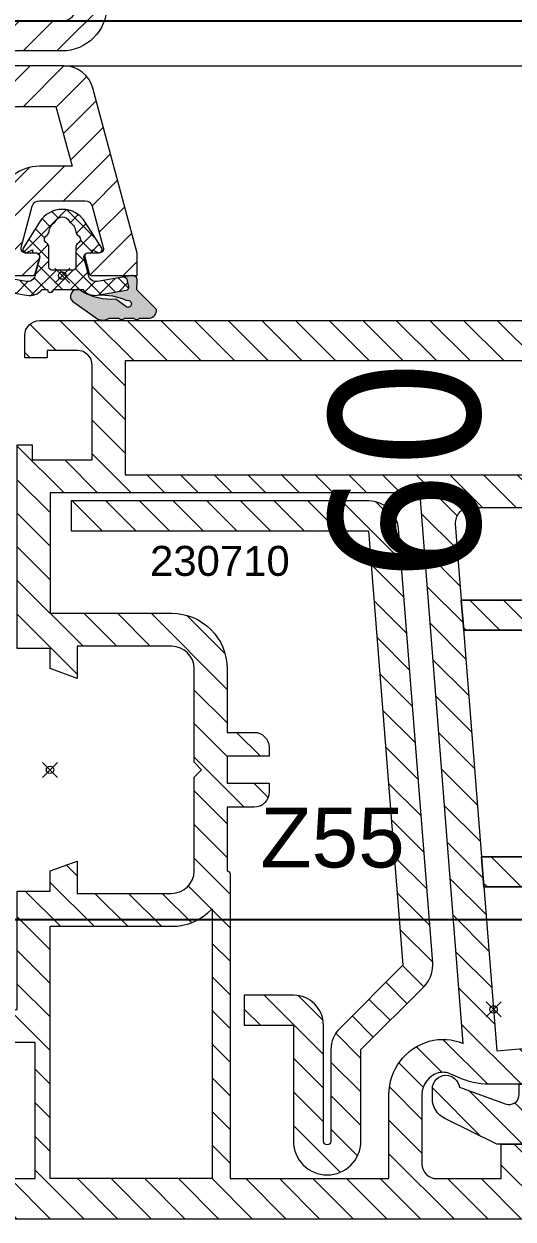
# Model space of a CAD drawing. Header units: millimetres. Extents: x -20000 to 230000, y -17405 to 24510.
# Drawn here: x 44696.9 to 44729.6, y -15432.1 to -15352.3 of the extents above; entities that cross this region are included whole.
import ezdxf

# ---------------------------------------------------------------- set-up
doc = ezdxf.new("R2010")
doc.units = ezdxf.units.MM
doc.header["$PDMODE"] = 35
doc.header["$PDSIZE"] = 0.5
doc.linetypes.add('CACHE', pattern=[9.524999999999999, 6.35, -3.175])
doc.layers.get('0').update_dxf_attribs({"lineweight": 13})
doc.layers.get('Defpoints').update_dxf_attribs({"true_color": 0xc2a584})
doc.layers.add('0 - Invisible', color=43, linetype='Continuous', lineweight=0, plot=False)
for name, color, linetype, lineweight in [('1 - Acier', 160, 'Continuous', 13), ('1 - Aluminium', 150, 'Continuous', 13), ('1 - Cotation', 32, 'Continuous', 13), ('1 - INTERROMPU', 253, 'CACHE', 13), ('1 - Joint', 7, 'Continuous', 13), ('1 - PVC', 7, 'Continuous', 13)]:
    doc.layers.add(name, color=color, linetype=linetype, lineweight=lineweight)
doc.styles.get("Standard").update_dxf_attribs({"font": 'ARIALUNI.TTF'})
doc.styles.add('Texte Poralu', font='tahomabd.ttf')
doc.dimstyles.new('30 - 1000', dxfattribs={"dimtxt": 10, "dimasz": 10, "dimexe": 5, "dimexo": 2.5, "dimgap": 5, "dimtad": 1, "dimdec": 1, "dimtxsty": 'Texte Poralu', "dimcen": 5, "dimazin": 0, "dimtfac": 1, "dimtdec": 1, "dimtmove": 0, "dimatfit": 3, "dimfxl": 1, "dimarcsym": 0})
pattern_1 = [(45, (0, 0), (-1.122532015133644, 1.122532015133644), [])]
pattern_2 = [(45, (-2912.384163688289, -784.688370395525), (-0.561266007566822, 0.5612660075668221), []), (135, (-2912.384163688289, -784.688370395525), (-0.5612660075668221, -0.561266007566822), [])]

# ---------------------------------------------------------------- blocks, each defined once
blk = doc.blocks.new('*D452')
at = {"layer": '1 - Cotation', "color": 0, "lineweight": -2, "transparency": 16777216}
for p, q in [((44652.49990372798, -15352.07159325537), (44737.62179106493, -15352.07159325537)), ((44732.62179106493, -15402.07159325538), (44732.62179106493, -15362.07159325537)), ((44612.5, -15412.07159325538), (44737.62179106493, -15412.07159325538))]:
    blk.add_line(p, q, dxfattribs=at)
at = {"layer": '1 - Cotation', "color": 0, "transparency": 16777216}
for points in [[(44730.95512439826, -15362.07159325537), (44734.28845773159, -15362.07159325537), (44732.62179106493, -15352.07159325537)], [(44730.95512439826, -15402.07159325538), (44734.28845773159, -15402.07159325538), (44732.62179106493, -15412.07159325538)]]:
    blk.add_solid(points, dxfattribs=at)
at = {"layer": 'Defpoints', "color": 0, "transparency": 16777216}
for p in [(44649.99990372798, -15352.07159325537), (44732.62179106493, -15352.07159325537), (44610, -15412.07159325538)]:
    blk.add_point(p, dxfattribs=at)
at = {"layer": '1 - Cotation', "color": 0, "transparency": 16777216, "insert": (44722.41695560489, -15382.07159325537), "char_height": 10, "attachment_point": 5, "rotation": 90, "style": 'Texte Poralu'}
blk.add_mtext('60', dxfattribs=at)
blk = doc.blocks.new('Rehau - DL98')
at = {"layer": '1 - PVC', "linetype": 'ByBlock'}
h = blk.add_hatch(dxfattribs=at)
h.set_pattern_fill('ANSI31', color=256, scale=0.5, angle=270, style=0)
h.set_pattern_definition([(315, (98, 0), (1.122532015133644, 1.122532015133644), [])])
h.paths.add_polyline_path([(1.879529492071015, 37.82031643489609, 0.3966685553808879), (0, 35.8239480178454), (0, 0), (1.799999999988358, 0, 0.4689688986931894), (3.766506847430719, 2.364487062906846), (2.999999999985448, 6.499999999883585), (3, 14.99999999994179), (38, 15), (39.80000000000291, 15, 0.4689688986932354), (41.76650684743072, 17.36448706290685), (41, 21.5), (41, 22.5, -0.4142135623730951), (41.5, 23), (51.30000000000291, 23), (51.30000000000291, 16, 0.4142135623730951), (51.80000000000291, 15.5), (58.99999999998545, 15.5), (59, 18.20000000001164), (54.00000000001455, 18.20000000001164), (54.00000000001455, 23.20000000006985), (68, 23.20000000001164), (86.00000000001455, 23.20000000001164), (86.00000000001455, 18.20000000001164), (81.00000000001455, 18.20000000001164), (80.99999999998545, 15.5), (89.69999999999709, 15.5, 0.4142135623730951), (90.19999999999709, 16), (90.19999999999709, 20.5), (89.69999999999709, 20.5, -0.4142135623730951), (88.69999999999709, 21.5), (88.69999999999709, 22, -0.4142135623730951), (89.69999999999709, 23), (94.30000000000291, 23, -0.4142135623731307), (95, 22.29999999998836), (95.00000000001455, 21.5), (94.23349315256928, 17.36448706290685, 0.2850017038207022), (95, 15.40000000002328), (95, 15), (97.99999999998545, 15), (98, 25.90000000002328), (98, 66, 0.4142135623730951), (97, 67), (93, 67), (92.99999999998545, 64.29999999998836), (95.30000000000291, 64.29999999998836), (95.30000000000291, 60, -0.4142135623730951), (94.30000000000291, 59), (88.5, 59, -0.4142135623730951), (87.5, 60), (87.5, 60.5, -0.4142135623730951), (88.5, 61.5), (89, 61.5), (89, 67), (86.49999999998545, 67), (86.7624659905996, 64), (68.32562743491144, 62.5489893371705), (67.99999999998545, 62.22336190222995), (67.72188789721986, 62.50147400511196), (51.57845909573371, 61.23095860442845, -0.4374089726612938), (50.5, 62.22787593811518), (50.5, 77.5), (52, 77.5), (52, 80.00525588833261, 0.3394542588165427), (51.85176380905614, 80.19844105356606), (50.75176380902121, 80.49318516528001, 0.493145426031467), (50.5, 80.29999999998836), (50.5, 79.54999999998836, -0.4931454260510824), (50.12235428644635, 79.26022225210909), (47.37059047745424, 79.99755514250137, -0.3394542588633446), (47, 80.48051805567229), (47, 83.51948194432771, -0.3394542588633955), (47.37059047745424, 84.00244485749863), (50.1223542864609, 84.73977774789091, -0.4931454260917456), (50.5, 84.44999999995343), (50.5, 83.70000000001164, 0.4931454260900017), (50.75176380905032, 83.50681483471999), (51.85176380901248, 83.80155894643394, 0.3394542589447556), (52, 83.9947441117256), (52.00000000001455, 87.00000000005821), (50.49999999995634, 87.00000000005821), (39.48236190978787, 84.04783277120441, 0.3394542588633612), (38, 82.11598111863714), (38, 40)])
h.paths.add_polyline_path([(38, 37.29508844472002), (38, 17.70000000001164), (2.30000000000291, 17.70000000001164), (2.30000000000291, 35.14077809988521)], flags=16)
h.paths.add_polyline_path([(40, 37.413897450082, 0.327538221718526), (40.69999999999709, 38.3678366515087), (40.69999999998254, 41), (48.19999999999709, 41), (48.19999999999709, 25.70000000001164), (46.30000000000291, 25.70000000001164), (44, 25.70000000001164), (40, 25.70000000001164)], flags=16)
h.paths.add_polyline_path([(40.70000000001164, 43), (40.69999999999709, 67), (48.20000000001164, 67), (48.20000000001164, 43)], flags=16)
h.paths.add_polyline_path([(50.19999999999709, 57.56843380007194), (50.19999999999709, 57.95192733907606, -0.3913924554663752), (50.66077045215934, 58.45038600597763), (53.69999999999709, 58.68957855878398), (53.83241696543701, 58.70000000001164), (65.5, 59.61825869936729), (65.49999999998545, 56.89999999996508), (67, 56.90000000002328), (67, 59.73631125950487), (69, 59.89371467323508), (69, 56.90000000002328), (70.5, 56.89999999996508), (70.5, 60.01176723343087), (82, 60.91683686187025), (82.00000000001455, 56.89999999996508), (83.50000000001455, 56.90000000002328), (83.5, 61.03488942218246), (84.79999999998836, 61.13720164098777), (84.80000000000291, 60.5), (84.80000000000291, 60, 0.2288714561773755), (86, 57.27236366062425), (86, 25.90000000002328), (50.19999999999709, 25.90000000002328)], flags=16)
h.paths.add_polyline_path([(40.69999999999709, 69.00000000005821), (40.70000000001164, 81.5788522270741), (44.69999999999709, 82.65064899693243), (44.69999999999709, 80.48051805567229, 0.3394542588589886), (46.77530667366227, 77.77592574205482), (48.19999999999709, 77.39418031577952), (48.19999999999709, 69)], flags=16)
h.paths.add_polyline_path([(88.30000000000291, 43), (95.29999999998836, 42.99999999994179), (95.30000000000291, 25.70000000006985), (88.29999999998836, 25.70000000006985)], flags=16)
h.paths.add_polyline_path([(88.30000000001746, 45), (88.30000000000291, 56.29999999998836), (88.69999999999709, 56.29999999998836), (88.69999999999709, 55.5, 0.4142135623730951), (89.69999999999709, 54.5), (90.19999999998254, 54.5), (90.19999999999709, 56.30000000004657), (91.80000000001746, 56.30000000004657), (91.80000000000291, 54.5), (92.30000000000291, 54.5, 0.4142135623730951), (93.30000000000291, 55.5), (93.30000000000291, 56.29999999998836), (95.30000000000291, 56.29999999998836), (95.30000000000291, 45)], flags=16)
h.paths.add_polyline_path([(98.00000000001455, 15.00000000005821), (95, 15.00000000005821), (95, 0, 0.4142135623730951), (98, 3)], flags=17)
at = {"layer": '0 - Invisible'}
blk.add_point((52, 82), dxfattribs=at)
at = {"layer": '1 - PVC', "linetype": 'ByBlock'}
blk.add_lwpolyline([(52, 77.5), (52, 80.00525588833261, 0.3394542588632405), (51.85176380901248, 80.19844105356606), (50.75176380902121, 80.49318516528001, 0.493145426031467), (50.5, 80.29999999998836), (50.5, 79.54999999998836, -0.4931454260314353), (50.1223542864609, 79.26022225210909), (47.37059047745424, 79.99755514250137, -0.3394542588633447), (47, 80.48051805567229), (47, 83.51948194432771, -0.3394542588633955), (47.37059047745424, 84.00244485749863), (50.1223542864609, 84.73977774789091, -0.4931454260314429), (50.5, 84.45000000001164), (50.5, 83.70000000001164, 0.4931454260310607), (50.75176380902121, 83.50681483471999), (51.85176380901248, 83.80155894643394, 0.339454258863612), (52, 83.99474411166739), (52, 87), (50.5, 87), (39.48236190978787, 84.04783277120441, 0.3394542588633613), (38, 82.11598111863714), (38, 40)], format="xyb", dxfattribs=at)
blk.add_lwpolyline([(40.69999999999709, 69), (40.69999999999709, 81.5788522270741), (44.69999999999709, 82.65064899681602), (44.69999999999709, 80.48051805567229, 0.3394542588634359), (46.77530667372048, 77.77592574205482), (48.19999999999709, 77.39418031577952), (48.19999999999709, 69), (40.69999999999709, 69)], format="xyb", close=True, dxfattribs=at)
blk = doc.blocks.new('Rehau - Coulisse C3')
at = {"layer": '1 - Joint', "linetype": 'ByBlock'}
for points in [[(47.26650480601529, -8.5), (44.01650480601529, -8.5), (45.14698318036972, -16.07381301891292, 0.3714528131433199), (45.64150480601529, -16.5, 0.3714528131432862), (46.13602643167542, -16.07381301891292)], [(46.26650480601529, -26, 0.4142135623730951), (45.26650480601529, -27), (45.26650480601529, -27.5), (47.26650480601529, -27.5), (47.26650480601529, -27, 0.4142135623730951)]]:
    blk.add_hatch(color=256, dxfattribs=at).paths.add_polyline_path(points)
at = {"layer": '1 - PVC', "linetype": 'ByBlock'}
h = blk.add_hatch(dxfattribs=at)
h.set_pattern_fill('ANSI31', color=256, scale=0.5, style=0)
h.set_pattern_definition(pattern_1)
h.paths.add_polyline_path([(44.26650480601529, 0), (37.26650480601529, 0), (0, 0), (0.4893009611987509, -8), (0.9148679638165049, -14.95795898820506), (2.774954104301287, -15.88536372722592), (2.355694162368309, -9.030524269794114, -0.4322206989170116), (2.854761561582563, -8.5), (8.066504806018202, -8.5, -0.4142135623730951), (8.566504806018202, -9), (8.566504806018202, -30.09999999997672, -0.4142135623731799), (8.066504806018202, -30.59999999997672), (4.145292846762459, -30.59999999997672, -0.396432827365101), (3.646225447548204, -30.13052426977083), (3.263342420585104, -23.87044211459579), (1.530143286741804, -25.01762159599457), (2.090730751020601, -34.18314561859006, 0.3964328273650712), (5.085135146291577, -37), (44.26650480601529, -37, 0.4142135623730951), (47.26650480601529, -34), (47.26650480601529, -27.5), (45.26650480601529, -27.5), (43.01650480601529, -27.5), (43.01650480601529, -29), (45.26650480601529, -29), (45.26650480601529, -30.59999999997672), (37.26650480601529, -30.59999999997672), (37.26650480601529, -29), (39.51650480601529, -29), (39.51650480601529, -27.5), (35.66650480602402, -27.5), (35.66650480602402, -30.09999999997672, -0.4142135623730951), (35.16650480602402, -30.59999999997672), (17.76650480601529, -30.59999999997672, -0.4142135623730951), (17.26650480601529, -30.09999999997672), (17.26650480601529, -9, -0.4142135623730951), (17.76650480601529, -8.5), (35.16650480602402, -8.5, -0.4142135623730951), (35.66650480602402, -9), (35.66650480602402, -10), (37.26650480601529, -10), (37.26650480601529, -8.5), (39.51650480601529, -8.5), (39.51650480601529, -7), (37.26650480601529, -7), (37.26650480601529, -5.400000000023283), (45.26650480601529, -5.400000000023283), (45.26650480601529, -7), (43.01650480601529, -7), (43.01650480601529, -8.5), (44.01650480601529, -8.5), (47.26650480601529, -8.5), (47.26650480601529, -3, 0.4142135623730958)])
h.paths.add_polyline_path([(17.76650480601529, -2), (44.26650480601529, -2, -0.4142135623730951), (45.26650480601529, -3), (45.26650480601529, -3.799999999988358), (37.26650480601529, -3.799999999988358, 0.4142135623730536), (35.66650480602402, -5.400000000023283), (35.66650480602402, -6.400000000023283, -0.4142135623730951), (35.16650480602402, -6.900000000023283), (17.76650480601529, -6.900000000023283, -0.4142135623730951), (17.26650480601529, -6.400000000023283), (17.26650480601529, -2.5, -0.4142135623730951)], flags=16)
h.paths.add_polyline_path([(15.66650480602402, -2.5), (15.66650480602402, -6.400000000023283, -0.4142135623730951), (15.16650480602402, -6.900000000023283), (2.495365011782269, -6.900000000023283, -0.3964328273653322), (1.996297612568014, -6.430524269759189), (1.757763393979985, -2.530524269794114, -0.4322206989177161), (2.25683079319424, -2), (15.16650480602402, -2, -0.4142135623730951)], flags=16)
h.paths.add_polyline_path([(15.66650480602402, -9), (15.66650480602402, -30.09999999997672, -0.4142135623730211), (15.16650480602402, -30.59999999997672), (10.66650480602402, -30.59999999997672, -0.4142135623737599), (10.16650480602402, -30.09999999997672), (10.16650480602402, -9, -0.4142135623730945), (10.66650480602402, -8.5), (15.16650480602402, -8.5, -0.4142135623730951)], flags=16)
h.paths.add_polyline_path([(17.76650480601529, -32.20000000001164), (44.76650480601529, -32.20000000001164, -0.4142135623730951), (45.26650480601529, -32.70000000001164), (45.26650480601529, -34, -0.4142135623730951), (44.26650480601529, -35), (17.76650480601529, -35, -0.4142135623730951), (17.26650480601529, -34.5), (17.26650480601529, -32.70000000001164, -0.4142135623730955)], flags=16)
h.paths.add_polyline_path([(15.16650480602402, -32.20000000001164, -0.4142135623730951), (15.66650480602402, -32.70000000001164), (15.66650480602402, -34.5, -0.4142135623730951), (15.16650480602402, -35), (4.214034638018347, -35, -0.396432827365141), (3.714967238804093, -34.53052426979411), (3.604874522527098, -32.73052426974755, -0.4322206989176171), (4.103941921741352, -32.20000000001164)], flags=16)
at = {"layer": '0 - Invisible'}
blk.add_point((1.222505625279155, -19.98779029207071), dxfattribs=at)
at = {"layer": '1 - Joint', "linetype": 'ByBlock'}
for p, q in [((44.01650480601529, -8.5), (47.26650480601529, -8.5)), ((44.01650480601529, -8.5), (45.14698318036972, -16.07381301891292)), ((46.13602643167542, -16.07381301891292), (47.26650480601529, -8.5)), ((45.26650480601529, -27), (45.26650480601529, -27.5)), ((47.26650480601529, -27.5), (47.26650480601529, -27)), ((45.26650480601529, -27.5), (47.26650480601529, -27.5))]:
    blk.add_line(p, q, dxfattribs=at)
for centre, radius, start, end in [((45.64150480601529, -16), 0.5000000000003367, 188.4893769406414, 270), ((45.64150480601529, -16), 0.5, 270, 351.5106230593586), ((46.26650480601529, -27), 1, 90, 180), ((46.26650480601529, -27), 1, 0, 90)]:
    blk.add_arc(centre, radius, start, end, dxfattribs=at)
at = {"layer": '1 - PVC', "linetype": 'ByBlock'}
for points in [[(47.26650480601529, -27.5), (47.26650480601529, -34, -0.414213562373095), (44.26650480601529, -37), (5.085135146291577, -37, -0.3964328273666827), (2.090730751020601, -34.18314561859006), (1.530143286741804, -25.01762159599457), (3.263342420585104, -23.87044211459579), (3.646225447548204, -30.13052426971262, 0.3964328273666827), (4.145292846762459, -30.59999999997672), (8.066504806018202, -30.59999999997672, 0.414213562373095), (8.566504806018202, -30.09999999997672), (8.566504806018202, -9, 0.414213562373095), (8.066504806018202, -8.5), (2.854761561582563, -8.5, 0.4322206989157448), (2.355694162368309, -9.030524269794114), (2.774954104301287, -15.88536372722592), (0.9148679638165049, -14.95795898820506), (0.4893009611987509, -8), (0, 0), (37.26650480601529, 0), (44.26650480601529, 0, -0.414213562373095), (47.26650480601529, -3), (47.26650480601529, -8.5)], [(44.01650480601529, -8.5), (43.01650480601529, -8.5), (43.01650480601529, -7), (45.26650480601529, -7), (45.26650480601529, -5.400000000023283), (37.26650480601529, -5.400000000023283), (37.26650480601529, -7), (39.51650480601529, -7), (39.51650480601529, -8.5), (37.26650480601529, -8.5), (37.26650480601529, -10), (35.66650480602402, -10), (35.66650480602402, -9, 0.414213562373095), (35.16650480602402, -8.5), (17.76650480601529, -8.5, 0.414213562373095), (17.26650480601529, -9), (17.26650480601529, -30.09999999997672, 0.414213562373095), (17.76650480601529, -30.59999999997672), (35.16650480602402, -30.59999999997672, 0.414213562373095), (35.66650480602402, -30.09999999997672), (35.66650480602402, -27.5), (39.51650480601529, -27.5), (39.51650480601529, -29), (37.26650480601529, -29), (37.26650480601529, -30.59999999997672), (45.26650480601529, -30.59999999997672), (45.26650480601529, -29), (43.01650480601529, -29), (43.01650480601529, -27.5), (45.26650480601529, -27.5)]]:
    blk.add_lwpolyline(points, format="xyb", dxfattribs=at)
for points in [[(1.757763393979985, -2.530524269794114), (1.996297612568014, -6.430524269759189, 0.3964328273666827), (2.495365011782269, -6.900000000023283), (15.16650480602402, -6.900000000023283, 0.414213562373095), (15.66650480602402, -6.400000000023283), (15.66650480602402, -2.5, 0.414213562373095), (15.16650480602402, -2), (2.25683079319424, -2, 0.4322206989157448)], [(37.26650480601529, -3.799999999988358), (45.26650480601529, -3.799999999988358), (45.26650480601529, -3, 0.414213562373095), (44.26650480601529, -2), (17.76650480601529, -2, 0.414213562373095), (17.26650480601529, -2.5), (17.26650480601529, -6.400000000023283, 0.414213562373095), (17.76650480601529, -6.900000000023283), (35.16650480602402, -6.900000000023283, 0.414213562373095), (35.66650480602402, -6.400000000023283), (35.66650480600947, -5.400000000023283, -0.414213562373095)], [(10.66650480602402, -8.5, 0.414213562373095), (10.16650480602402, -9), (10.16650480602402, -30.09999999997672, 0.414213562373095), (10.66650480602402, -30.59999999997672), (15.16650480602402, -30.59999999997672, 0.414213562373095), (15.66650480602402, -30.09999999997672), (15.66650480602402, -9, 0.414213562373095), (15.16650480602402, -8.5)], [(3.714967238804093, -34.53052426973591, 0.3964328273666827), (4.214034638018347, -35), (15.16650480602402, -35, 0.414213562373095), (15.66650480602402, -34.5), (15.66650480602402, -32.70000000001164, 0.414213562373095), (15.16650480602402, -32.20000000001164), (4.103941921741352, -32.20000000001164, 0.4322206989157448), (3.604874522527098, -32.73052426974755)], [(44.76650480601529, -32.20000000001164), (17.76650480601529, -32.20000000001164, 0.414213562373095), (17.26650480601529, -32.70000000001164), (17.26650480601529, -34.5, 0.414213562373095), (17.76650480601529, -35), (44.26650480601529, -35, 0.414213562373095), (45.26650480601529, -34), (45.26650480601529, -32.70000000001164, 0.414213562373095)]]:
    blk.add_lwpolyline(points, format="xyb", close=True, dxfattribs=at)
blk = doc.blocks.new('*U328')
at = {"rotation": 270}
blk.add_blockref('Rehau - DL98', (-32.5, -5.000000000000909), dxfattribs=at)
blk.add_blockref('Rehau - Coulisse C3', (5.206896551755406, -5.000000000000908))
blk = doc.blocks.new('Rehau - Support calle de vitrage')
at = {"layer": '1 - PVC'}
h = blk.add_hatch(dxfattribs=at)
h.set_pattern_fill('ANSI31', color=256, scale=0.5, angle=180, style=0)
h.set_pattern_definition([(225, (-99742.68553585748, -319414.7135029583), (1.122532015133644, -1.122532015133644), [])])
h.paths.add_polyline_path([(7.570718391056289, 4.053241334130234), (7.570718391056289, 0.5969900599761786), (9.570718391056289, 0.7547003403619783), (9.570718391056289, 4.053241334130234), (11.58560638480412, 4.053241334130234), (11.58560638480412, 6.053241334130234), (-11.58560638480412, 6.053241334130234), (-11.58560638480412, 4.053241334130234), (-9.570718391056289, 4.053241334130234), (-9.570718391056289, -0.7547003404738462), (-7.570718391056289, -0.5969900600880464), (-7.570718391056289, 4.053241334130234)])
for p, q in [((-11.58560638480412, 4.053241334130234), (-11.58560638480412, 6.053241334130234)), ((-11.58560638480412, 6.053241334130234), (11.58560638480412, 6.053241334130234)), ((11.58560638480412, 6.053241334130234), (11.58560638480412, 4.053241334130234)), ((-9.570718391056289, 4.053241334130234), (-11.58560638480412, 4.053241334130234)), ((-9.570718391056289, -0.7547003404738462), (-9.570718391056289, 4.053241334130234)), ((7.570718391056289, 4.053241334130234), (-7.570718391056289, 4.053241334130234)), ((-7.570718391056289, 4.053241334130234), (-7.570718391056289, -0.5969900600880464)), ((7.570718391056289, 0.5969900599761786), (7.570718391056289, 4.053241334130234)), ((11.58560638480412, 4.053241334130234), (9.570718391056289, 4.053241334130234)), ((9.570718391056289, 4.053241334130234), (9.570718391056289, 0.7547003403619783)), ((9.570718391056289, 0.7547003403619783), (7.570718391056289, 0.5969900599761786)), ((-7.570718391056289, -0.5969900600880464), (-9.570718391056289, -0.7547003404738462))]:
    blk.add_line(p, q, dxfattribs=at)
blk.add_lwpolyline([(-11.58560638480412, 6.053241334130234), (-11.58560638480412, 4.053241334130234), (-9.570718391056289, 4.053241334130234), (-9.570718391056289, -0.7547003404738462), (-7.570718391056289, -0.5969900600880464), (-7.570718391056289, 4.053241334130234), (7.570718391056289, 4.053241334130234), (7.570718391056289, 0.5969900599761786), (9.570718391056289, 0.7547003403619783), (9.570718391056289, 4.053241334130234), (11.58560638480412, 4.053241334130234), (11.58560638480412, 6.053241334130234)], close=True, dxfattribs=at)
blk = doc.blocks.new('Rehau - Doucine 16.5x18')
at = {"layer": '1 - Joint', "linetype": 'ByBlock'}
h = blk.add_hatch(dxfattribs=at)
h.set_pattern_fill('ANSI37', color=256, scale=0.25, style=0)
h.set_pattern_definition(pattern_2)
h.paths.add_polyline_path([(-8.50000000000091, 15.5), (-8.50000000000091, 18), (-12.97440279778539, 19.47977011835519, 0.08001909372935286), (-13.10000000000036, 19.5, 0.4142135623730951), (-13.50000000000091, 19.09999999999991, 0.2487699381560555), (-13.32437368451883, 18.76885584755973)])
h = blk.add_hatch(dxfattribs=at)
h.set_pattern_fill('ANSI37', color=256, scale=0.25, style=0)
h.set_pattern_definition(pattern_2)
h.paths.add_polyline_path([(-8.50000000000091, 9.5), (-8.50000000000091, 11), (-12.01064041157342, 13.85695043761029, 0.6317989102153458), (-12.50000000000045, 13.62426406871191, 0.1989123673792611), (-12.41213203435655, 13.41213203435609)])
at = {"layer": '1 - PVC', "linetype": 'ByBlock'}
h = blk.add_hatch(dxfattribs=at)
h.set_pattern_fill('ANSI31', color=256, scale=0.5, style=0)
h.set_pattern_definition([(45, (-2912.384163688289, -784.688370395525), (-1.122532015133644, 1.122532015133644), [])])
h.paths.add_polyline_path([(-3.000000000000455, 7, -0.4142135623732283), (-2.5, 6.5), (-2.499999999999545, 0), (0, 0), (-4.547473508864641e-13, -1.500000000000114), (0.6561773323446687, -1.5, -0.5205670505521569), (1.313962166894271, -2.439414100327667), (0.1999999999989086, -5.5, 0.3811307581006518), (-0.6000000000003638, -6.397056274847273, 0.4142135623735745), (0.3029437251507261, -7.300000000000068), (0.9421511476994056, -7.300000000000068, 0.2852788825171162), (2.286756852013241, -6.464857503474832), (3.999999999999091, -2.999999999999773), (3.999999999999091, 0.3499546541038399), (8, 1.13686837721616e-13), (7.999999999999545, 5, 0.3799006046681088), (3.591390912251427, 9.964902495408069, -0.2727363566404614), (-2.87014754928623, 14.88797941848509, 0.3048489699458664), (-7.5, 18), (-8.50000000000091, 18), (-8.50000000000091, 15.5), (-8.50000000000091, 11), (-8.50000000000091, 9.5), (-8.50000000000091, 9, 0.4142135623729952), (-6.499999999999545, 7)])
h.paths.add_polyline_path([(-6.700000000000273, 8.800000000000068), (-6.700000000000273, 16.09838667696624, -0.2370242116949347), (-4.536894431543715, 14.20830682783026, 0.1067883269849329), (-2.200000000000273, 10.79224976384876), (-2.200000000000273, 8.800000000000182)], flags=16)
h.paths.add_polyline_path([(-0.7000000000002728, 9.625789604116108, 0.1117876743847759), (3.378490183840768, 8.177537597061132, -0.3799006046680456), (6.199999999999818, 5), (6.199999999999818, 1.800000000000182), (-0.7000000000002728, 1.800000000000296), (-0.7000000000007276, 4, 1), (-0.7000000000007276, 4.999999999999545)], flags=16)
at = {"layer": '1 - Joint', "linetype": 'ByBlock'}
for points in [[(-8.50000000000091, 18), (-12.97440279778539, 19.47977011835519, 0.08001909372935286), (-13.10000000000036, 19.5, 0.414213562373095), (-13.50000000000091, 19.09999999999991, 0.2487699381560556), (-13.32437368451883, 18.76885584755973), (-8.50000000000091, 15.5)], [(-8.50000000000091, 11), (-12.01064041157315, 13.85695043761007, 0.1724541519307298), (-12.20000000000027, 13.92426406871164, 0.414213562373095), (-12.50000000000045, 13.62426406871191, 0.1989123673792611), (-12.41213203435655, 13.41213203435609), (-8.50000000000091, 9.5)]]:
    blk.add_lwpolyline(points, format="xyb", dxfattribs=at)
at = {"layer": '1 - PVC', "linetype": 'ByBlock'}
for points in [[(0.3029437251516356, -7.29999999999859, -0.414213562373095), (-0.6000000000003638, -6.397056274847273, -0.3811307581005232), (0.1999999999989086, -5.5), (1.313962166894271, -2.439414100327667, 0.5205670505517884), (0.6561773323446687, -1.5), (0, -1.5), (0, 0), (-2.5, 0), (-2.500000000000455, 6.5, 0.414213562373095), (-3.000000000000455, 7), (-6.499999999999545, 6.999999999998863, -0.414213562373095), (-8.50000000000091, 9), (-8.50000000000091, 9.5), (-8.50000000000091, 11), (-8.50000000000091, 15.5), (-8.50000000000091, 18), (-7.5, 18.00000000000034, -0.3048489699458998), (-2.87014754928623, 14.88797941848509, 0.2727363566404615), (3.591390912251882, 9.964902495407728, -0.3799006046680661), (7.999999999999545, 5), (7.999999999999545, 0), (3.999999999999091, 0.3499546541038399), (3.999999999999091, -3), (2.286756852014605, -6.464857503475287, -0.2852788825170653), (0.9421511476994056, -7.300000000000068)], [(-2.200000000001637, 10.79224976385001, -0.106788326984897), (-4.536894431543715, 14.20830682783026, 0.2370242116948932), (-6.700000000000273, 16.09838667696624), (-6.700000000000273, 8.800000000000182), (-2.200000000000273, 8.800000000000182)], [(3.378490183841222, 8.17753759706136, -0.3799006046680661), (6.199999999999818, 5), (6.199999999999818, 1.800000000000182), (-0.7000000000007276, 1.800000000000182), (-0.7000000000007276, 4, 0.9999999999999999), (-0.7000000000007276, 4.999999999999545), (-0.6999999999998181, 9.62578960411588, 0.1117876743847635)]]:
    blk.add_lwpolyline(points, format="xyb", close=True, dxfattribs=at)
blk = doc.blocks.new('*U318')
at = {"layer": '0 - Invisible'}
blk.add_point((-4.999936625787135, -3.217509272727339), dxfattribs=at)
at = {"rotation": 0.001128553235293908}
for name, p in [('Rehau - Doucine 16.5x18', (0, 0)), ('Rehau - Support calle de vitrage', (-22.74990910655862, -4.614814189808123))]:
    blk.add_blockref(name, p, dxfattribs=at)
blk = doc.blocks.new('Rehau - Renfort 230710')
at = {"layer": '1 - Acier'}
h = blk.add_hatch(dxfattribs=at)
h.set_pattern_fill('ANSI31', color=256, scale=0.5, style=0)
h.set_pattern_definition(pattern_1)
h.paths.add_polyline_path([(13.32000033283475, -0.957883839131682), (17.53421389520918, -5.172097401504288, 0.198912367379658), (18.94842745758251, -5.757883839131409), (25.07000033283657, -5.757883839131409, -0.4142135623730951), (25.32000033283657, -6.007883839131409, -0.4142135623730951), (25.07000033283657, -6.257883839131409), (17.32000033283657, -6.257883839131409, 0.4142135623730951), (15.32000033283657, -8.25788383913141), (15.32000033283657, -11.54213030334813), (17.32000033283657, -11.54213030334813), (17.32000033283657, -8.25788383913141), (25.07000033283657, -8.25788383913141, 0.4142135623730951), (27.32000033283657, -6.007883839131409, 0.4142135623730951), (25.07000033283657, -3.757883839131409), (18.94842745758251, -3.75788383913141), (14.73421389520809, 0.4563297232411969, 0.198912367379658), (13.32000033283475, 1.042116160868318, 0.0196374777712513), (13.16308214138007, 1.035950828335444), (-15.83691785862175, -1.246398669579321, 0.3913924554629739), (-17.67999966716525, -3.240233337045083), (-17.67999966716525, -23.09155236980678), (-15.67999966716525, -23.09155236980678), (-15.67999966716525, -3.240233337045083)])
blk.add_lwpolyline([(13.16308214138007, 1.035950828335444), (-15.83691785862175, -1.246398669579321, 0.391392455462974), (-17.67999966716525, -3.240233337045083), (-17.67999966716525, -23.09155236980678), (-15.67999966716525, -23.09155236980678), (-15.67999966716525, -3.240233337045083), (13.32000033283475, -0.9578838391316822), (17.53421389520918, -5.172097401504288, 0.198912367379658), (18.94842745758251, -5.757883839131409), (25.07000033283657, -5.757883839131409, -0.414213562373095), (25.32000033283657, -6.007883839131409, -0.414213562373095), (25.07000033283657, -6.257883839131409), (17.32000033283657, -6.257883839131409, 0.414213562373095), (15.32000033283657, -8.25788383913141), (15.32000033283657, -11.54213030334813), (17.32000033283657, -11.54213030334813), (17.32000033283657, -8.25788383913141), (25.07000033283657, -8.25788383913141, 0.414213562373095), (27.32000033283657, -6.007883839131409, 0.414213562373095), (25.07000033283657, -3.757883839131409), (18.94842745758251, -3.757883839131409), (14.73421389520809, 0.4563297232411969, 0.198912367379658), (13.32000033283475, 1.042116160868318, 0.0196374777712513)], format="xyb", close=True, dxfattribs=at)
blk = doc.blocks.new('Rehau - Gamme Performance - Z55')
at = {"layer": '1 - PVC'}
h = blk.add_hatch(dxfattribs=at)
h.set_pattern_fill('ANSI31', color=256, scale=0.5, angle=90, style=0)
h.set_pattern_definition([(225, (0, 0), (-1.122532015133644, 1.122532015133644), [])])
edge = h.paths.add_edge_path(flags=16)
edge.add_line((-65.87251832466427, 51.19881142177838), (-65.47091301459295, 49.70000000000073))
edge.add_line((-65.47091301459295, 49.70000000000073), (-56, 49.70000000000073))
edge.add_line((-56, 49.70000000000073), (-56, 57.29999999999927))
edge.add_line((-56, 57.29999999999927), (-69.57885222706682, 57.29999999999928))
edge.add_line((-69.57885222706682, 57.29999999999928), (-70.677443916029, 53.19999999999892))
edge.add_line((-70.677443916029, 53.19999999999892), (-68.48051805564319, 53.19999999999892))
edge.add_arc((-68.48051805564319, 50.50000000000004), 2.69999999999888, 15.000000000040075, 90, ccw=False)
h.paths.add_polyline_path([(-27.20000000352593, 57.30000000000109), (-27.20000000352593, 49.70000000000073), (-55, 49.70000000000073), (-55, 57.30000000000109)], flags=16)
edge = h.paths.add_edge_path()
edge.add_line((-52.29999999999563, 5.000000000000004), (-54.5, 5.000000000000004))
edge.add_arc((-54.5, 4.500000000000004), 0.5, 90, 180)
edge.add_line((-55, 4.500000000000004), (-55, 1.000000000000004))
edge.add_arc((-54, 1.000000000000003), 1, 180, 270)
edge.add_line((-54, 3.306546357697854e-15), (-2, 1.224646799147351e-16))
edge.add_arc((-2, 2), 2, 270, 360)
edge.add_line((1.224646799147353e-16, 2), (8.572527594031472e-16, 14))
edge.add_line((8.572527594031472e-16, 14), (-3.005255888325336, 14))
edge.add_arc((-3.005255888324402, 13.80000000000172), 0.1999999999982798, 90.00000000026766, 165.00000000006)
edge.add_line((-3.198441053580608, 13.85176380902158), (-3.493185165250906, 12.75176380902121))
edge.add_arc((-3.299999999994521, 12.69999999999905), 0.1999999999990494, 164.9999999994347, 269.9999999996813)
edge.add_line((-3.299999999995634, 12.5), (-2.299999999995634, 12.5))
edge.add_arc((-2.299999999998362, 12.20000000000164), 0.2999999999983629, -5.210836206970271e-10, 89.99999999947892, ccw=False)
edge.add_line((-1.999999999999999, 12.19999999999891), (-1.999999999999999, 9.5))
edge.add_arc((-2.499999999999502, 9.499999999999503), 0.4999999999995028, -90.00000000005701, 5.701394911739044e-11, ccw=False)
edge.add_line((-2.5, 9), (-6.519481944349536, 9))
edge.add_arc((-6.519481944348197, 9.499999999998188), 0.4999999999981881, 194.9999999998352, 269.99999999984664, ccw=False)
edge.add_line((-7.002444857491354, 9.370590477448786), (-7.739777747883635, 12.12235428646818))
edge.add_arc((-7.449999999996928, 12.19999999999979), 0.3000000000002084, 90.0000000000307, 195.0000000001583, ccw=False)
edge.add_line((-7.449999999997089, 12.5), (-6.699999999997089, 12.5))
edge.add_arc((-6.699999999998201, 12.69999999999905), 0.1999999999990489, 270.0000000003186, 375.0000000005654)
edge.add_line((-6.506814834741816, 12.75176380902121), (-6.801558946412114, 13.85176380902158))
edge.add_arc((-6.994744111668309, 13.80000000000173), 0.1999999999982653, 14.99999999993691, 89.99999999973564)
edge.add_line((-6.994744111667386, 14), (-20.00000000352884, 14))
edge.add_line((-20.00000000352884, 14), (-20.00000000352884, 21.89999999999964))
edge.add_line((-20.00000000352884, 21.89999999999964), (-22.20000000352593, 21.89999999999964))
edge.add_line((-22.20000000352593, 21.89999999999964), (-22.20000000352593, 23.24485357832054))
edge.add_line((-22.20000000352593, 23.24485357832054), (-24.00000000352884, 23.89999999999964))
edge.add_line((-24.00000000352884, 23.89999999999964), (-24.00000000352884, 21.75))
edge.add_line((-24.00000000352884, 21.75), (-30.30000000352447, 21.75))
edge.add_arc((-30.30000000352447, 23.25), 1.5, 180, 270, ccw=False)
edge.add_line((-31.80000000352447, 23.25), (-31.80000000352447, 29.5))
edge.add_line((-31.80000000352447, 29.5), (-32.30000000352447, 30))
edge.add_line((-32.30000000352447, 30), (-31.80000000352447, 30.5))
edge.add_line((-31.80000000352447, 30.5), (-31.80000000352447, 36.75))
edge.add_arc((-30.30000000352447, 36.75), 1.5, 90, 180, ccw=False)
edge.add_line((-30.30000000352447, 38.25), (-24.00000000352884, 38.25))
edge.add_line((-24.00000000352884, 38.25), (-24.00000000352884, 36.10000000000036))
edge.add_line((-24.00000000352884, 36.10000000000036), (-22.20000000352593, 36.75514642167946))
edge.add_line((-22.20000000352593, 36.75514642167946), (-22.20000000352593, 38.10000000000036))
edge.add_line((-22.20000000352593, 38.10000000000036), (-20.00000000352884, 38.10000000000036))
edge.add_line((-20.00000000352884, 38.10000000000036), (-20.00000000352884, 51.70000000000073))
edge.add_line((-20.00000000352884, 51.70000000000073), (-21.00000000352884, 51.70000000000073))
edge.add_line((-21.00000000352884, 51.70000000000073), (-21.00000000352884, 50.70000000000073))
edge.add_line((-21.00000000352884, 50.70000000000073), (-25.00000000352884, 50.70000000000073))
edge.add_line((-25.00000000352884, 50.70000000000073), (-25.00000000352884, 57))
edge.add_arc((-24.00000000352884, 57), 1, 90, 180, ccw=False)
edge.add_line((-24.00000000352884, 58), (-22.00000000352884, 58))
edge.add_line((-22.00000000352884, 58), (-22.00000000352884, 57.5))
edge.add_line((-22.00000000352884, 57.5), (-20.50000000352884, 57.5))
edge.add_line((-20.50000000352884, 57.5), (-20.50000000352884, 59))
edge.add_arc((-21.50000000352884, 59), 1, 0, 90)
edge.add_line((-21.50000000352884, 60), (-30.00000000352884, 60))
edge.add_line((-30.00000000352884, 60), (-70.11598111865169, 60.00000000000001))
edge.add_arc((-70.1159811186501, 58.00000000000266), 1.999999999997343, 90.00000000004562, 165.0000000000639)
edge.add_line((-72.04783277122624, 58.51763809020486), (-75, 47.50000000000001))
edge.add_line((-75, 47.50000000000001), (-75, 46.00000000000001))
edge.add_line((-75, 46.00000000000001), (-71.99474411166739, 46.00000000000001))
edge.add_arc((-71.99474411166878, 46.19999999999825), 0.1999999999982407, 270.000000000399, 345.0000000006081)
edge.add_line((-71.80155894641211, 46.14823619098025), (-71.50681483474182, 47.24823619098243))
edge.add_arc((-71.69999999999817, 47.30000000000173), 0.1999999999982765, 345.0000000002252, 449.9999999996906)
edge.add_line((-71.69999999999709, 47.50000000000001), (-72.44999999999709, 47.50000000000001))
edge.add_arc((-72.44999999999695, 47.8000000000002), 0.3000000000001961, 164.9999999998384, 269.9999999999729, ccw=False)
edge.add_line((-72.73977774788364, 47.87764571353183), (-72.00244485749863, 50.62940952255122))
edge.add_arc((-71.5194819443508, 50.49999999999819), 0.5000000000036422, 89.9999999998551, 164.9999999999016, ccw=False)
edge.add_line((-71.51948194434954, 51.00000000000183), (-68.48051805564319, 51.00000000000001))
edge.add_arc((-68.48051805564357, 50.50000000000242), 0.4999999999975842, 14.99999999999801, 89.99999999995612, ccw=False)
edge.add_line((-67.99755514250137, 50.62940952255304), (-67.26022225210909, 47.87764571353183))
edge.add_arc((-67.5499999999955, 47.8), 0.2999999999999861, -90.00000000002439, 15.000000000212992, ccw=False)
edge.add_line((-67.54999999999563, 47.50000000000001), (-68.29999999999563, 47.50000000000001))
edge.add_arc((-68.2999999999979, 47.29999999999871), 0.200000000001296, 89.9999999993527, 194.9999999986473)
edge.add_line((-68.49318516525818, 47.24823619098243), (-68.19844105358061, 46.14823619098025))
edge.add_arc((-68.00525588832438, 46.19999999999768), 0.1999999999976693, 194.9999999992672, 269.9999999997273)
edge.add_line((-68.00525588832534, 46.00000000000001), (-65.5, 46.00000000000001))
edge.add_line((-65.5, 46.00000000000001), (-65.5, 47.50000000000001))
edge.add_line((-65.5, 47.50000000000001), (-50.22787593817338, 47.5))
edge.add_arc((-50.22787593817412, 46.50000000000196), 0.9999999999980389, -4.500000000040188, 89.99999999995771, ccw=False)
edge.add_line((-49.230958604443, 46.42154090427357), (-52, 11.23753400942223))
edge.add_line((-52, 11.23753400942224), (-55, 11.5))
edge.add_line((-55, 11.5), (-55, 9.000000000000004))
edge.add_line((-55, 9.000000000000004), (-51.50847331320983, 9.000000000000004))
edge.add_arc((-51.5084733132132, 14.00000000000103), 5.000000000001023, 270.0000000000385, 295.0000000000382)
edge.add_line((-49.39538200450625, 9.46846106481826), (-48.92550278250565, 9.687569344445368))
edge.add_arc((-48.41836086841914, 8.600000000007077), 1.199999999993857, 74.20892022657262, 115.0000000000137, ccw=False)
edge.add_arc((-48.5, 8.311321888265972), 1.499999999999998, 1.34718902700115e-11, 74.20892022657029, ccw=False)
edge.add_line((-47, 8.311321888266324), (-47, 3.70000000000073))
edge.add_arc((-48, 3.70000000000073), 1, -90, 0, ccw=False)
edge.add_line((-48, 2.700000000000731), (-52.29999999999563, 2.700000000000731))
edge.add_line((-52.29999999999563, 2.700000000000731), (-52.29999999999563, 5.000000000000004))
edge = h.paths.add_edge_path(flags=16)
edge.add_arc((-35.80000000352447, 28.5), 1, 180, 270)
edge.add_line((-35.80000000352447, 27.5), (-34.00000000352884, 27.5))
edge.add_line((-34.00000000352884, 27.5), (-34.00000000352884, 23.25))
edge.add_arc((-34.00000000352702, 23.05000000000109), 0.1999999999989086, 90.0000000005211, 180.0000000005211)
edge.add_line((-34.20000000352593, 23.04999999999928), (-34.20000000352593, 2.699999999998912))
edge.add_line((-34.20000000352593, 2.699999999998911), (-44.79999999999563, 2.699999999998911))
edge.add_line((-44.79999999999563, 2.699999999998911), (-44.79999999999563, 4.199999999998911))
edge.add_line((-44.79999999999563, 4.199999999998911), (-44.79999999999563, 5.800000000001094))
edge.add_line((-44.79999999999563, 5.800000000001094), (-44.79999999999563, 8.311321888266324))
edge.add_arc((-48.49999999999427, 8.311321888267054), 3.699999999998631, 359.9999999999887, 434.2089202265474)
edge.add_arc((-48.41836086841614, 8.599999999998895), 3.400000000002142, 74.20892022654432, 113.1443181339283)
edge.add_line((-49.75472569586418, 11.72636035158576), (-49.17440767002699, 19.10000000000037))
edge.add_line((-49.17440767002699, 19.10000000000037), (-46.89684091042, 48.03922954786503))
edge.add_arc((-46.39838224355474, 48.00000000000131), 0.4999999999986852, 90.00000000000807, 175.5000000000115, ccw=False)
edge.add_line((-46.39838224355481, 48.5), (-31.90000000353029, 48.5))
edge.add_line((-31.90000000353029, 48.5), (-22.20000000352593, 48.5))
edge.add_line((-22.20000000352593, 48.5), (-22.20000000352593, 40.44999999999891))
edge.add_line((-22.20000000352593, 40.44999999999891), (-30.30000000352447, 40.44999999999891))
edge.add_arc((-30.30000000352732, 36.74999999999739), 3.700000000001523, 89.99999999995588, 179.9999999999595)
edge.add_line((-34.00000000352884, 36.75), (-34.00000000352884, 32.5))
edge.add_line((-34.00000000352884, 32.5), (-35.80000000352447, 32.5))
edge.add_arc((-35.80000000352447, 31.5), 1, 90, 179.9999999999998)
edge.add_line((-36.80000000352447, 31.5), (-36.80000000352447, 30.89999999999964))
edge.add_line((-36.80000000352447, 30.89999999999964), (-34.00000000352884, 30.89999999999964))
edge.add_line((-34.00000000352884, 30.89999999999964), (-34.00000000352884, 29.10000000000037))
edge.add_line((-34.00000000352884, 29.10000000000037), (-36.80000000352447, 29.10000000000037))
edge.add_line((-36.80000000352447, 29.10000000000037), (-36.80000000352447, 28.5))
edge = h.paths.add_edge_path(flags=16)
edge.add_line((-22.20000000352593, 2.69999999999891), (-22.20000000352593, 19.54999999999927))
edge.add_line((-22.20000000352593, 19.54999999999927), (-30.30000000352447, 19.54999999999928))
edge.add_arc((-30.30000000352655, 23.2500000000047), 3.700000000005421, 223.1362588713335, 270.0000000000321, ccw=False)
edge.add_line((-33.00000000352884, 20.72017787186451), (-33.00000000352884, 2.699999999998912))
edge.add_line((-33.00000000352884, 2.699999999998911), (-22.20000000352593, 2.69999999999891))
h.paths.add_polyline_path([(-13, 11.79999999999927), (-13, 2.699999999998909), (-21.20000000352593, 2.69999999999891), (-21.20000000352593, 11.79999999999927)], flags=16)
edge = h.paths.add_edge_path(flags=16)
edge.add_arc((-6.519481944347775, 9.499999999998549), 2.699999999999276, 194.9999999999267, 269.99999999996265, ccw=False)
edge.add_line((-9.127481675328454, 8.801188578225265), (-9.931010774045717, 11.79999999999927))
edge.add_line((-9.931010774045717, 11.79999999999927), (-12, 11.79999999999927))
edge.add_line((-12, 11.79999999999927), (-12, 2.699999999998909))
edge.add_line((-12, 2.699999999998909), (-2.69999999999709, 2.699999999998909))
edge.add_line((-2.69999999999709, 2.699999999998909), (-2.699999999997089, 6.799999999999272))
edge.add_line((-2.699999999997089, 6.799999999999272), (-6.519481944349536, 6.799999999999272))
at = {"layer": '0 - Invisible'}
for p in [(-69.98342188930837, 46.00000000000001), (-22.19000000000232, 29.99500000000262), (-7.999999999999999, 17), (-51.78258921149632, 14), (-4.994999999995342, 13.99999989999924), (-55, 3.367778697655221e-15), (0, 0)]:
    blk.add_point(p, dxfattribs=at)
at = {"layer": '1 - PVC', "linetype": 'ByBlock', "flags": 128}
for points in [[(-52.29999999999563, 5.000000000000004), (-54.5, 5.000000000000004, 0.414213562373095), (-55, 4.500000000000004), (-55, 1.000000000000003, 0.414213562373095), (-54, 3.306546357697854e-15), (-2, 1.224646799147353e-16, 0.414213562373095), (1.224646799147353e-16, 2), (8.572527594031472e-16, 14), (-3.005255888325336, 14, 0.339454258862365), (-3.198441053580608, 13.85176380902158), (-3.493185165250906, 12.75176380902121, 0.4931454260326414), (-3.299999999995634, 12.5), (-2.299999999995634, 12.5, -0.414213562373095), (-1.999999999999999, 12.19999999999891), (-1.999999999999999, 9.5, -0.4142135623736777), (-2.5, 9), (-6.519481944349535, 9, -0.3394542588634316), (-7.002444857491354, 9.370590477448786), (-7.739777747883635, 12.12235428646818, -0.4931454260319969), (-7.449999999997089, 12.5), (-6.699999999997089, 12.5, 0.4931454260326414), (-6.506814834741816, 12.75176380902121), (-6.801558946412114, 13.85176380902158, 0.3394542588623977), (-6.994744111667386, 14), (-20.00000000352884, 14), (-20.00000000352884, 21.89999999999964), (-22.20000000352593, 21.89999999999964), (-22.20000000352593, 23.24485357832054), (-24.00000000352884, 23.89999999999964), (-24.00000000352884, 21.75), (-30.30000000352447, 21.75, -0.414213562373095), (-31.80000000352447, 23.25), (-31.80000000352447, 29.5), (-32.30000000352447, 30), (-31.80000000352447, 30.5), (-31.80000000352447, 36.75, -0.414213562373095), (-30.30000000352447, 38.25), (-24.00000000352884, 38.25), (-24.00000000352884, 36.10000000000036), (-22.20000000352593, 36.75514642167946), (-22.20000000352593, 38.10000000000036), (-20.00000000352884, 38.10000000000036), (-20.00000000352884, 51.70000000000073), (-21.00000000352884, 51.70000000000073), (-21.00000000352884, 50.70000000000073), (-25.00000000352884, 50.70000000000073), (-25.00000000352884, 57, -0.414213562373095), (-24.00000000352884, 58), (-22.00000000352884, 58), (-22.00000000352884, 57.5), (-20.50000000352884, 57.5), (-20.50000000352884, 59, 0.414213562373095), (-21.50000000352884, 60), (-30.00000000352884, 60), (-70.11598111865169, 60.00000000000001, 0.3394542588634644), (-72.04783277122624, 58.51763809020486), (-75, 47.50000000000001), (-75, 46.00000000000001), (-71.99474411166739, 46.00000000000001, 0.3394542588644011), (-71.80155894641211, 46.14823619098025), (-71.50681483474182, 47.24823619098243, 0.493145426028392), (-71.69999999999709, 47.50000000000001), (-72.44999999999709, 47.50000000000001, -0.4931454260320239), (-72.73977774788364, 47.87764571353183), (-72.00244485749863, 50.62940952255122, -0.3394542588636037), (-71.51948194434954, 51.00000000000183), (-68.48051805564319, 51.00000000000001, -0.3394542588631731), (-67.99755514250137, 50.62940952255304), (-67.26022225210909, 47.87764571353183, -0.4931454260325909), (-67.54999999999563, 47.50000000000001), (-68.29999999999563, 47.50000000000001, 0.4931454260274696), (-68.49318516525818, 47.24823619098243), (-68.19844105358061, 46.14823619098025, 0.3394542588656097), (-68.00525588832534, 46.00000000000001), (-65.5, 46.00000000000001), (-65.5, 47.50000000000001), (-50.22787593817338, 47.5, -0.437408972678621), (-49.230958604443, 46.42154090427357), (-52, 11.23753400942224), (-55, 11.5), (-55, 9.000000000000004), (-51.50847331320983, 9.000000000000004, 0.10951781168324), (-49.39538200450625, 9.46846106481826), (-48.92550278250565, 9.687569344445368, -0.1798882176655075), (-48.0918043421043, 9.754712446941998, -0.3356092712833857), (-47, 8.311321888266324), (-47, 3.70000000000073, -0.414213562373095), (-48, 2.700000000000731), (-52.29999999999563, 2.700000000000731)], [(-65.87251832466427, 51.19881142177838), (-65.47091301459295, 49.70000000000073), (-56, 49.70000000000073), (-56, 57.29999999999927), (-69.57885222706682, 57.29999999999928), (-70.677443916029, 53.19999999999892), (-68.48051805564319, 53.19999999999892, -0.3394542588631813)], [(-36.80000000352447, 28.5, 0.414213562373095), (-35.80000000352447, 27.5), (-34.00000000352884, 27.5), (-34.00000000352884, 23.25, 0.414213562373095), (-34.20000000352593, 23.04999999999928), (-34.20000000352593, 2.699999999998911), (-44.79999999999563, 2.699999999998911), (-44.79999999999563, 4.199999999998911), (-44.79999999999563, 5.800000000001094), (-44.79999999999563, 8.311321888266324, 0.335609271283394), (-47.49311737718381, 11.87168526633286, 0.1715412382788157), (-49.75472569586418, 11.72636035158576), (-49.17440767002699, 19.10000000000037), (-46.89684091042, 48.03922954786503, -0.3913924554631052), (-46.39838224355481, 48.5), (-31.90000000353029, 48.5), (-22.20000000352593, 48.5), (-22.20000000352593, 40.44999999999891), (-30.30000000352447, 40.44999999999891, 0.4142135623731134), (-34.00000000352884, 36.75), (-34.00000000352884, 32.5), (-35.80000000352447, 32.5, 0.414213562373095), (-36.80000000352447, 31.5), (-36.80000000352447, 30.89999999999964), (-34.00000000352884, 30.89999999999964), (-34.00000000352884, 29.10000000000037), (-36.80000000352447, 29.10000000000037)], [(-22.20000000352593, 2.69999999999891), (-22.20000000352593, 19.54999999999927), (-30.30000000352447, 19.54999999999928, -0.2073801119521994), (-33.00000000352884, 20.72017787186451), (-33.00000000352884, 2.699999999998911)], [(-6.519481944349536, 6.799999999999272, -0.3394542588635505), (-9.127481675328454, 8.801188578225265), (-9.931010774045717, 11.79999999999927), (-12, 11.79999999999927), (-12, 2.699999999998909), (-2.69999999999709, 2.699999999998909), (-2.699999999997089, 6.799999999999272)]]:
    blk.add_lwpolyline(points, format="xyb", close=True, dxfattribs=at)
at = {"layer": '1 - PVC', "linetype": 'ByBlock'}
for points in [[(-27.20000000352593, 57.30000000000109), (-27.20000000352593, 49.70000000000073), (-55, 49.70000000000073), (-55, 57.30000000000109)], [(-13, 11.79999999999927), (-13, 2.699999999998909), (-21.20000000352593, 2.69999999999891), (-21.20000000352593, 11.79999999999927)]]:
    blk.add_lwpolyline(points, close=True, dxfattribs=at)
blk = doc.blocks.new('*U428')
at = {"layer": '1 - Joint', "linetype": 'ByBlock'}
blk.add_hatch(color=256, dxfattribs=at).paths.add_polyline_path([(2.837325350334595, 3.139991519083196), (2.837230218505284, 3.783950421553527, 0.5773502691894579), (2.837179043450761, 4.130360579289117), (2.837082144486431, 4.786281435543059, 0.5773502691909409), (2.837030969431908, 5.132691593276831), (2.836925737877665, 5.845016760584257, 0.4193348017584231), (2.27370869603874, 6.282638477367072), (0.9436061346323195, 4.973423669500335), (0.3123396824385063, 5.000109868433356, 0.4776593921746675), (0.003963884089444891, 4.649794824750643), (0.1108990051861845, 4.024656032906933, -0.406954113261026), (0.3554536081701379, 4.364833528126837), (0.7494759464625539, 4.434306012226443, -0.4186793779256662), (0.9816712415331502, 4.269069366799158), (1.304053628361999, 2.355574123706901, -0.1252863138081158), (1.658837343635242, 4.297025540807226, -1.387029410552403), (2.110892919166418, 4.301161987306841), (1.585120378506418, 3.56910120961038, -0.153630631233487), (1.052299900505204, 1.300656256895308, 0.167658565838902), (0.9341191521853036, 1.032052687149189), (0.9341191521853036, 0.9581185570023079, 0.7449870863440491), (1.777665545088894, 0.7801199396617445), (2.905789576016105, 2.370638600377788, 0.2506215972346258)])
h = blk.add_hatch(dxfattribs=at)
h.set_pattern_fill('ANSI37', color=256, scale=0.25, style=0)
h.set_pattern_definition([(45, (0, 0), (-0.561266007566822, 0.5612660075668221), []), (135, (0, 0), (-0.5612660075668221, -0.561266007566822), [])])
h.paths.add_polyline_path([(0.9341191521853036, 0.9581185570023079, -0.04115551601890488), (0.9341191521853036, 1.032052687149189), (0.9341191521853036, 1.363633654231307, 0.2771051803063581), (1.304053628362454, 2.355574123705082), (0.981165421449078, 4.272071653411331, 0.4142135623735269), (0.7494759464620991, 4.434306012226443), (0.3554536081701379, 4.364833528126837, 0.4069541132610259), (0.1108990051861845, 4.024656032906933), (0.3987534679972673, 2.341869411793596, -0.388878731853411), (0.0357591140418666, 1.772082409815994), (-1.225078089887574, 1.434242099237963, -0.4142135623730951), (-1.525078089887756, 1.734242099237236), (-1.525078089887756, 2.010642202159943), (-1.714314720503807, 2.010642202159943), (-1.543816532480377, 2.376276746312215, 0.1095178116833867), (-1.525078089887301, 2.460800398659558, 0.414213562372962), (-1.725078089887574, 2.660800398660286, 0.1408717361745996), (-1.831281991344894, 2.63027231761771), (-3.57761294758302, 1.535889472777854, 0.2582714339693256), (-4.421777834461864, 0.01064220215994364, 0.2582714339694442), (-3.577612947582566, -1.514605068457967), (-1.83128199134535, -2.608987913296005, 0.1408717361754908), (-1.725078089887575, -2.639515994340399, 0.4142135623730951), (-1.525078089887757, -2.439515994339672, 0.1095178116837978), (-1.543816532480378, -2.354992341990509), (-1.714314720503808, -1.989357797840057), (-1.525078089887757, -1.989357797840057), (-1.525078089887757, -1.789357797841148, -0.414213562373428), (-1.22507808988712, -1.489357797840057), (0.03575911404186594, -1.827198108418088, -0.3888787318534718), (0.3987534679972664, -2.39698511039569), (0.1041466368151297, -4.067783476015393, 0.04366094290853437), (0.1011081874175936, -4.102513111547523, 0.3639702342659416), (0.2663785518843717, -4.299474662149805), (0.758899242387087, -4.386319348443067, 0.03772682989310878), (0.7888898933433658, -4.389301645021987, 0.3706939118394439), (0.9905904285233184, -4.224087433374734), (1.314452114771029, -2.387376540084006, 0.2713813844121956), (0.9341191521853032, -1.342260662717308), (0.9341191521853032, -0.9891440048413644, 1), (0.9341191521853033, -0.5891440048399093)])
h.paths.add_polyline_path([(-0.3658808478144236, 0.7106422021588515), (-0.3658808478144239, -0.6893577978407847, -0.4142135623735945), (-0.5658808478146967, -0.8893577978415123), (-1.902162592191417, -0.889357797839693, 0.2679491924312639), (-2.16197021332664, -1.039357797841148, -0.2679491924311203), (-2.421777834462318, -1.189357797838965, -0.2713242461924865), (-2.683452612631299, -1.036076271353522, 0.2434314752799365), (-2.913794247934675, -0.8844355081109819, -0.2106048335014689), (-3.543891381010326, -0.5238521096653124, 0.1163404642471713), (-3.648952251402989, -0.434769724362922, -0.2819206211492917), (-3.921777834462318, 0.01064220215994355, -0.2819206211492656), (-3.648952251402989, 0.45605412868099, 0.1163404642473058), (-3.543891381010326, 0.5451365139851994, -0.2106048335014686), (-2.913794247934675, 0.9057199124308687, 0.2434314752799362), (-2.683452612631299, 1.057360675673408, -0.2713242461923491), (-2.421777834462318, 1.210642202160671, -0.2679491924311201), (-2.16197021332664, 1.060642202159216, 0.2679491924306129), (-1.902162592192326, 0.9106422021595794), (-0.5658808478142416, 0.9106422021595791, -0.4142135623730951)], flags=16)
at = {"layer": '0 - Invisible', "linetype": 'ByBlock'}
blk.add_point((0, 0), dxfattribs=at)
at = {"layer": '1 - Joint', "linetype": 'ByBlock'}
for points in [[(2.110892919166418, 4.301161987306841), (1.585120378506418, 3.56910120961038, -0.153630631233487), (1.052299900505204, 1.300656256895308, 1.132680330705248), (1.777665545088894, 0.7801199396617445), (2.905789576016105, 2.370638600377788, 0.2506215972346257), (2.837325350334595, 3.139991519083196), (2.837230218505284, 3.783950421553527, 0.577350269189458), (2.837179043450761, 4.130360579289117), (2.837082144486431, 4.786281435543059, 0.5773502691894251), (2.837030969431908, 5.132691593275012), (2.836925737877665, 5.845016760584257, 0.4193348017583478), (2.27370869603874, 6.282638477367072), (0.9436061346323195, 4.973423669500335), (0.3123396824385063, 5.000109868433356, 0.4776593921746676), (0.003963884089444891, 4.649794824750643), (0.3987534679972673, 2.341869411793596, -0.3888787318534825), (0.0357591140418666, 1.772082409815994), (-1.225078089887574, 1.434242099237963, -0.414213562373095), (-1.525078089887756, 1.734242099237236), (-1.525078089887756, 2.010642202159943), (-1.714314720503807, 2.010642202159943), (-1.543816532480377, 2.376276746312215, 0.1095178116833867), (-1.525078089887301, 2.460800398659558, 0.4142135623729619), (-1.725078089887574, 2.660800398660286, 0.1408717361754908), (-1.831281991345349, 2.63027231761771), (-3.57761294758302, 1.535889472777854, 0.2582714339693255), (-4.421777834461864, 0.01064220215994364, 0.2582714339693255), (-3.577612947583475, -1.514605068457967), (-1.83128199134535, -2.608987913296005, 0.1408717361754908), (-1.725078089887575, -2.639515994340399, 0.414213562373095), (-1.525078089887757, -2.439515994339672, 0.1095178116831429), (-1.543816532479923, -2.354992341990509), (-1.714314720503808, -1.989357797840057), (-1.525078089887757, -1.989357797840057), (-1.525078089887757, -1.789357797841148, -0.414213562373095), (-1.225078089887575, -1.489357797840057), (0.03575911404186594, -1.827198108418088, -0.3888787318534718), (0.3987534679972664, -2.39698511039569), (0.1041466368151297, -4.067783476015393, 0.04366094290853437), (0.1011081874175936, -4.102513111547523, 0.3639702342662791), (0.2663785518843717, -4.299474662149805), (0.758899242387087, -4.386319348443067, 0.03772682989310878), (0.7888898933433658, -4.389301645021987, 0.3706939118394439), (0.9905904285233184, -4.224087433374734), (1.314452114771029, -2.387376540084006, 0.2713813844121955), (0.9341191521853032, -1.342260662717308), (0.9341191521853032, -0.9891440048413644, 0.9999999999999999), (0.9341191521853033, -0.5891440048399093), (0.9341191521853036, 1.363633654231307, 0.277105180306966), (1.304053628361999, 2.355574123706901, -0.1252863138081164), (1.658837343635242, 4.297025540807226, -1.387029410552403)], [(-3.648952251402989, 0.45605412868099, 0.1163404642473058), (-3.543891381010326, 0.5451365139851994, -0.2106048335014686), (-2.913794247934675, 0.9057199124308687, 0.2434314752799362), (-2.683452612631299, 1.057360675673408, -0.2713242461923491), (-2.421777834462318, 1.210642202160671, -0.2679491924311201), (-2.16197021332664, 1.060642202159216, 0.2679491924311205), (-1.902162592191416, 0.9106422021595794), (-0.5658808478142416, 0.9106422021595791, -0.414213562373095), (-0.3658808478144236, 0.7106422021588515), (-0.3658808478144239, -0.6893577978407847, -0.414213562373095), (-0.565880847814242, -0.8893577978415123), (-1.902162592191417, -0.889357797839693, 0.2679491924312639), (-2.16197021332664, -1.039357797841148, -0.2679491924311203), (-2.421777834462318, -1.189357797838965, -0.2713242461924865), (-2.683452612631299, -1.036076271353522, 0.2434314752799365), (-2.913794247934675, -0.8844355081109819, -0.2106048335014689), (-3.543891381010326, -0.5238521096653124, 0.1163404642471713), (-3.648952251402989, -0.434769724362922, -0.2819206211492917), (-3.921777834462318, 0.01064220215994355, -0.2819206211492657)]]:
    blk.add_lwpolyline(points, format="xyb", close=True, dxfattribs=at)
blk.add_lwpolyline([(1.304053628361999, 2.355574123706901), (0.981165421449078, 4.272071653411331, 0.4142135623729482), (0.7494759464625539, 4.434306012226443), (0.3554536081701379, 4.364833528126837, 0.40695411326285), (0.1108990051861845, 4.024656032905114)], format="xyb", dxfattribs=at)
blk = doc.blocks.new('*U316')
at = {"layer": '1 - Aluminium'}
blk.add_line((15.11598111861713, 60), (411.884018881383, 60.0000000000001), dxfattribs=at)
at = {"rotation": 270}
for name, p in [('*U428', (15, 46.00000000000011)), ('Rehau - Renfort 230710', (38.68499985238304, 13.27000033283548))]:
    blk.add_blockref(name, p, dxfattribs=at)
at = {"xscale": -1}
blk.add_blockref('Rehau - Gamme Performance - Z55', (-7.999999999999999, -17), dxfattribs=at)
for s, insert, char_height, attachment_point in [('230710', (25.51910699895234, 27.95000000000061), 2, 2), ('Z55', (33.03975328692468, 8.44999999999709), 4, 5)]:
    blk.add_mtext(s, dxfattribs=dict(insert=insert, char_height=char_height, attachment_point=attachment_point))

msp = doc.modelspace()

# ---------------------------------------------------------------- linework, layer by layer
at = {"layer": '1 - INTERROMPU'}
msp.add_line((44610.0398883314, -15412.07159325538), (45389.99991592819, -15412.07159325538), dxfattribs=at)
msp.add_lwpolyline([(44610.00004813601, -15312.07159325539), (44649.99995186399, -15312.07159325538), (44649.99990372798, -15352.07159325537), (45349.99995022219, -15352.07159325537), (45350.00000000001, -15312.07159325538), (45389.99999999999, -15312.07159325538), (45389.99981965616, -15412.07159325538), (44610, -15412.07159325538)], close=True, dxfattribs=at)

# ---------------------------------------------------------------- block references
for name, p in [('*U328', (44649.99995186399, -15312.07159325538)), ('*U316', (44684.49995186399, -15415.07159325538))]:
    msp.add_blockref(name, p)
at = {"rotation": 270}
msp.add_blockref('*U318', (44731.49995186399, -15423.07159325538), dxfattribs=at)

# ---------------------------------------------------------------- dimensions: what is measured, and where the dimension line sits
at = {"layer": '1 - Cotation'}
dim = msp.add_linear_dim(base=(44732.62179106493, -15352.07159325537), p1=(44610, -15412.07159325538), p2=(44649.99990372798, -15352.07159325537), angle=90, dimstyle='30 - 1000', dxfattribs=at)
dim.commit()
dim.dimension.update_dxf_attribs({"geometry": '*D452', "text_midpoint": (44722.41695560489, -15382.07159325537)})

doc.saveas('drawing.dxf')
